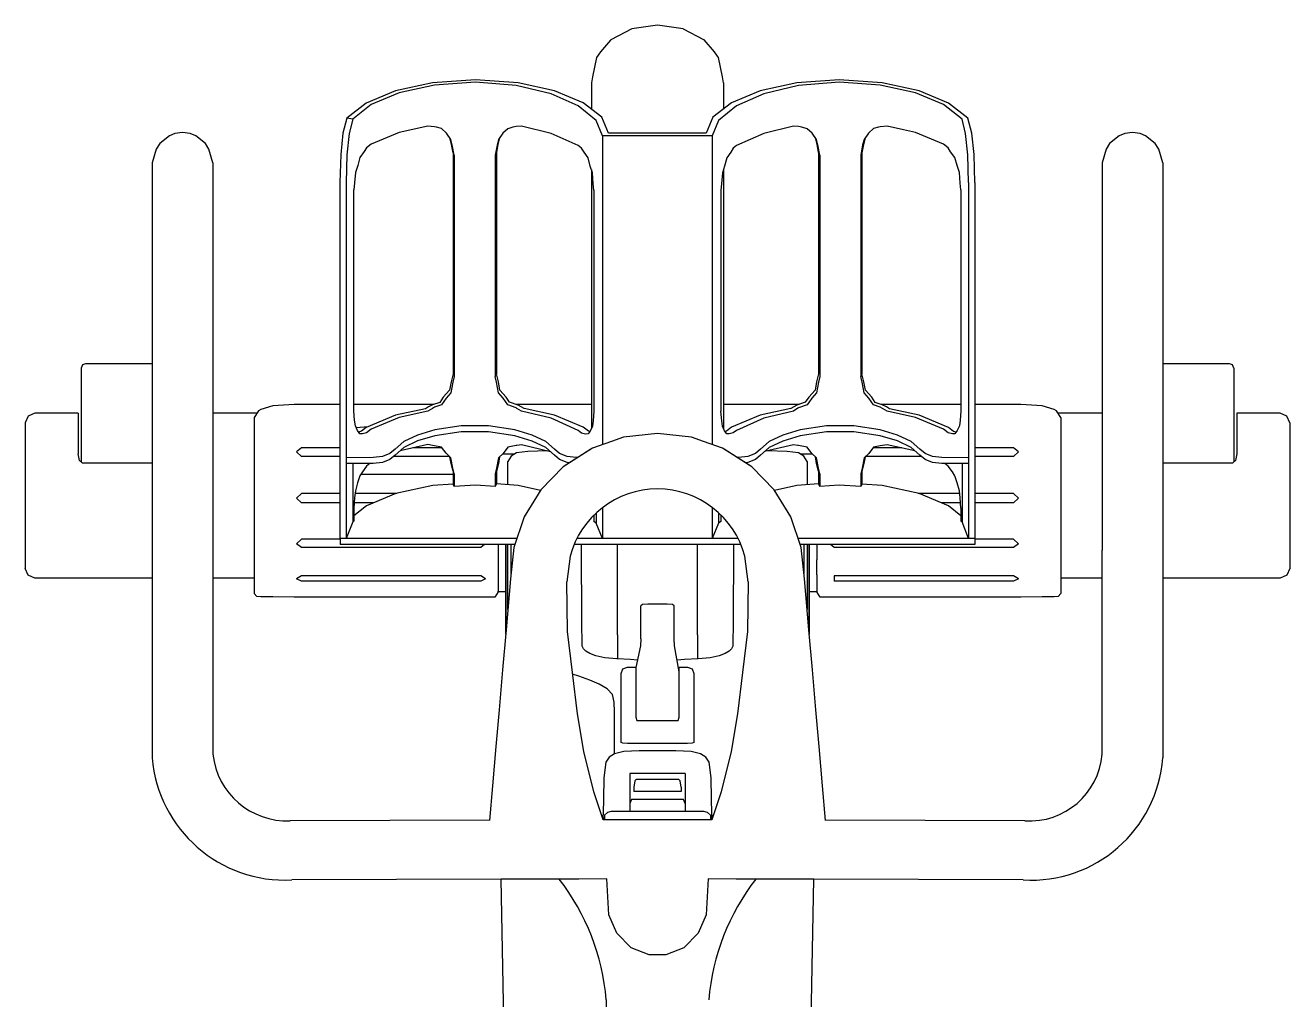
# Model space of a CAD drawing. Header units: millimetres. Extents: x 31778 to 54642, y 18502 to 28743.
# Drawn here: x 38309.3 to 38368.4, y 20361.4 to 20407 of the extents above; entities that cross this region are included whole.
import ezdxf

# ---------------------------------------------------------------- set-up
doc = ezdxf.new("R2010")
doc.units = ezdxf.units.MM
doc.layers.add('Plan Archi', color=8, linetype='Continuous')

msp = doc.modelspace()

# ---------------------------------------------------------------- linework, layer by layer
at = {"layer": 'Plan Archi'}
for p, q in [((38338.869, 20406.991), (38337.665, 20406.819)), ((38340.072, 20406.819), (38338.869, 20406.991)), ((38337.37, 20406.665), (38336.682, 20406.303)), ((38337.645, 20406.809), (38337.37, 20406.665)), ((38337.665, 20406.819), (38337.645, 20406.809)), ((38340.092, 20406.809), (38340.072, 20406.819)), ((38341.037, 20406.313), (38340.092, 20406.809)), ((38336.206, 20405.754), (38336.019, 20405.492)), ((38336.669, 20406.288), (38336.206, 20405.754)), ((38336.682, 20406.303), (38336.669, 20406.288)), ((38341.055, 20406.303), (38341.037, 20406.313)), ((38341.531, 20405.754), (38341.055, 20406.303)), ((38341.678, 20405.548), (38341.531, 20405.754)), ((38336.019, 20405.492), (38335.824, 20404.58)), ((38341.718, 20405.492), (38341.678, 20405.548)), ((38341.913, 20404.58), (38341.718, 20405.492)), ((38335.824, 20404.58), (38335.776, 20404.294)), ((38341.962, 20404.294), (38341.913, 20404.58)), ((38328.356, 20404.307), (38326.617, 20403.927)), ((38328.447, 20404.191), (38326.786, 20403.829)), ((38330.358, 20404.445), (38328.356, 20404.307)), ((38330.358, 20404.323), (38328.447, 20404.191)), ((38332.349, 20404.306), (38330.358, 20404.445)), ((38332.258, 20404.178), (38330.358, 20404.323)), ((38333.89, 20403.789), (38332.258, 20404.178)), ((38334.06, 20403.929), (38332.349, 20404.306)), ((38335.776, 20404.294), (38335.776, 20403.077)), ((38341.962, 20404.294), (38341.962, 20403.087)), ((38345.377, 20404.306), (38343.665, 20403.929)), ((38345.467, 20404.178), (38343.835, 20403.789)), ((38347.367, 20404.445), (38345.377, 20404.306)), ((38347.367, 20404.323), (38345.467, 20404.178)), ((38349.369, 20404.307), (38347.367, 20404.445)), ((38349.278, 20404.191), (38347.367, 20404.323)), ((38350.939, 20403.829), (38349.278, 20404.191)), ((38351.108, 20403.927), (38349.369, 20404.307)), ((38326.617, 20403.927), (38325.244, 20403.355)), ((38326.786, 20403.829), (38325.477, 20403.283)), ((38335.167, 20403.222), (38333.89, 20403.789)), ((38335.398, 20403.371), (38334.06, 20403.929)), ((38336.27, 20402.692), (38335.398, 20403.371)), ((38342.327, 20403.371), (38341.455, 20402.692)), ((38343.665, 20403.929), (38342.327, 20403.371)), ((38343.835, 20403.789), (38342.558, 20403.222)), ((38352.248, 20403.283), (38350.939, 20403.829)), ((38352.481, 20403.355), (38351.108, 20403.927)), ((38325.244, 20403.355), (38324.344, 20402.639)), ((38325.477, 20403.283), (38324.618, 20402.6)), ((38335.998, 20402.545), (38335.167, 20403.222)), ((38342.558, 20403.222), (38341.727, 20402.545)), ((38353.107, 20402.6), (38352.248, 20403.283)), ((38353.381, 20402.639), (38352.481, 20403.355)), ((38324.344, 20402.639), (38324.164, 20401.944)), ((38324.618, 20402.6), (38324.344, 20402.639)), ((38324.618, 20402.6), (38324.447, 20401.927)), ((38328.136, 20402.27), (38326.786, 20401.975)), ((38328.447, 20402.248), (38328.136, 20402.27)), ((38328.529, 20402.233), (38328.447, 20402.248)), ((38328.771, 20402.157), (38328.529, 20402.233)), ((38332.113, 20402.226), (38331.869, 20402.151)), ((38332.258, 20402.252), (38332.113, 20402.226)), ((38332.504, 20402.266), (38332.258, 20402.252)), ((38333.89, 20401.935), (38332.504, 20402.266)), ((38336.295, 20401.827), (38335.998, 20402.545)), ((38336.582, 20401.949), (38336.27, 20402.692)), ((38341.455, 20402.692), (38341.143, 20401.949)), ((38341.727, 20402.545), (38341.43, 20401.827)), ((38345.232, 20402.268), (38343.835, 20401.935)), ((38345.467, 20402.256), (38345.232, 20402.268)), ((38345.625, 20402.227), (38345.467, 20402.256)), ((38345.869, 20402.152), (38345.625, 20402.227)), ((38349.209, 20402.232), (38348.968, 20402.156)), ((38349.278, 20402.245), (38349.209, 20402.232)), ((38349.601, 20402.268), (38349.278, 20402.245)), ((38350.372, 20402.099), (38349.601, 20402.268)), ((38353.278, 20401.927), (38353.107, 20402.6)), ((38353.561, 20401.944), (38353.381, 20402.639)), ((38316.049, 20401.824), (38315.599, 20401.462)), ((38316.309, 20401.933), (38316.049, 20401.824)), ((38316.664, 20401.974), (38316.309, 20401.933)), ((38317.019, 20401.933), (38316.664, 20401.974)), ((38317.279, 20401.824), (38317.019, 20401.933)), ((38317.729, 20401.462), (38317.279, 20401.824)), ((38324.164, 20401.944), (38324.057, 20400.942)), ((38324.447, 20401.927), (38324.344, 20400.937)), ((38326.786, 20401.975), (38325.477, 20401.429)), ((38328.999, 20401.946), (38328.771, 20402.157)), ((38329.207, 20401.652), (38328.999, 20401.946)), ((38329.238, 20401.422), (38329.159, 20401.72)), ((38329.276, 20401.392), (38329.207, 20401.652)), ((38331.435, 20401.649), (38331.367, 20401.391)), ((38331.486, 20401.721), (38331.407, 20401.423)), ((38331.644, 20401.944), (38331.435, 20401.649)), ((38331.869, 20402.151), (38331.644, 20401.944)), ((38335.167, 20401.368), (38333.89, 20401.935)), ((38336.295, 20401.827), (38336.295, 20387.376)), ((38341.43, 20401.827), (38336.295, 20401.827)), ((38341.143, 20401.949), (38336.582, 20401.949)), ((38341.43, 20401.827), (38341.43, 20387.381)), ((38343.835, 20401.935), (38342.558, 20401.368)), ((38346.094, 20401.944), (38345.869, 20402.152)), ((38346.303, 20401.65), (38346.094, 20401.944)), ((38346.332, 20401.424), (38346.252, 20401.722)), ((38346.372, 20401.392), (38346.303, 20401.65)), ((38348.531, 20401.651), (38348.462, 20401.392)), ((38348.58, 20401.719), (38348.5, 20401.422)), ((38348.74, 20401.945), (38348.531, 20401.651)), ((38348.968, 20402.156), (38348.74, 20401.945)), ((38350.939, 20401.975), (38350.372, 20402.099)), ((38352.248, 20401.429), (38350.939, 20401.975)), ((38353.381, 20400.937), (38353.278, 20401.927)), ((38353.669, 20400.942), (38353.561, 20401.944)), ((38360.46, 20401.824), (38360.01, 20401.462)), ((38360.72, 20401.933), (38360.46, 20401.824)), ((38361.075, 20401.974), (38360.72, 20401.933)), ((38361.43, 20401.933), (38361.075, 20401.974)), ((38361.689, 20401.824), (38361.43, 20401.933)), ((38362.14, 20401.462), (38361.689, 20401.824)), ((38315.435, 20401.203), (38315.244, 20400.559)), ((38315.599, 20401.462), (38315.435, 20401.203)), ((38317.894, 20401.203), (38317.729, 20401.462)), ((38318.084, 20400.559), (38317.894, 20401.203)), ((38325.155, 20401.085), (38324.953, 20400.809)), ((38325.268, 20401.263), (38325.155, 20401.085)), ((38325.477, 20401.429), (38325.268, 20401.263)), ((38329.31, 20401.031), (38329.238, 20401.422)), ((38329.364, 20400.912), (38329.276, 20401.392)), ((38329.31, 20401.031), (38329.31, 20396.335)), ((38331.367, 20401.391), (38331.279, 20400.91)), ((38331.407, 20401.423), (38331.336, 20401.035)), ((38331.336, 20401.035), (38331.336, 20396.297)), ((38335.317, 20401.247), (38335.167, 20401.368)), ((38335.437, 20401.052), (38335.317, 20401.247)), ((38335.623, 20400.794), (38335.437, 20401.052)), ((38342.293, 20401.058), (38342.105, 20400.796)), ((38342.412, 20401.249), (38342.293, 20401.058)), ((38342.558, 20401.368), (38342.412, 20401.249)), ((38346.403, 20401.035), (38346.332, 20401.424)), ((38346.46, 20400.911), (38346.372, 20401.392)), ((38346.403, 20401.035), (38346.403, 20396.288)), ((38348.462, 20401.392), (38348.374, 20400.911)), ((38348.429, 20401.03), (38348.374, 20400.911)), ((38348.5, 20401.422), (38348.429, 20401.03)), ((38348.429, 20401.03), (38348.429, 20396.344)), ((38348.5, 20401.422), (38348.462, 20401.392)), ((38352.461, 20401.26), (38352.248, 20401.429)), ((38352.575, 20401.079), (38352.461, 20401.26)), ((38352.775, 20400.806), (38352.575, 20401.079)), ((38359.845, 20401.203), (38359.655, 20400.559)), ((38360.01, 20401.462), (38359.845, 20401.203)), ((38362.304, 20401.203), (38362.14, 20401.462)), ((38362.494, 20400.559), (38362.304, 20401.203)), ((38315.244, 20400.559), (38315.244, 20386.682)), ((38318.084, 20400.559), (38318.084, 20386.682)), ((38324.057, 20400.942), (38324.021, 20399.632)), ((38324.344, 20400.937), (38324.31, 20399.631)), ((38324.855, 20400.436), (38324.744, 20400.109)), ((38324.953, 20400.809), (38324.855, 20400.436)), ((38329.364, 20400.912), (38329.364, 20397.491)), ((38331.279, 20400.91), (38331.279, 20397.509)), ((38335.725, 20400.396), (38335.623, 20400.794)), ((38342.105, 20400.796), (38342.004, 20400.402)), ((38346.46, 20400.911), (38346.46, 20397.499)), ((38348.374, 20400.911), (38348.374, 20397.5)), ((38352.874, 20400.43), (38352.775, 20400.806)), ((38352.983, 20400.107), (38352.874, 20400.43)), ((38353.415, 20399.631), (38353.381, 20400.937)), ((38353.705, 20399.632), (38353.669, 20400.942)), ((38359.655, 20400.559), (38359.655, 20386.682)), ((38362.494, 20400.559), (38362.494, 20386.682)), ((38324.744, 20400.109), (38324.704, 20399.618)), ((38335.825, 20400.095), (38335.725, 20400.396)), ((38335.776, 20400.243), (38335.776, 20400.212)), ((38335.781, 20400.226), (38335.776, 20400.212)), ((38335.776, 20400.212), (38335.776, 20397.623)), ((38335.866, 20399.575), (38335.825, 20400.095)), ((38341.903, 20400.097), (38341.862, 20399.582)), ((38342.004, 20400.402), (38341.903, 20400.097)), ((38341.962, 20400.275), (38341.962, 20400.212)), ((38341.962, 20400.212), (38341.962, 20397.623)), ((38353.024, 20399.612), (38352.983, 20400.107)), ((38324.021, 20399.632), (38324.021, 20382.988)), ((38324.31, 20399.631), (38324.31, 20382.987)), ((38324.704, 20399.618), (38324.668, 20399.297)), ((38324.668, 20388.948), (38324.668, 20399.297)), ((38335.898, 20399.284), (38335.866, 20399.575)), ((38335.898, 20399.284), (38335.898, 20392.45)), ((38341.862, 20399.582), (38341.829, 20399.286)), ((38341.829, 20399.286), (38341.829, 20392.507)), ((38353.059, 20399.295), (38353.024, 20399.612)), ((38353.059, 20399.295), (38353.059, 20392.776)), ((38353.415, 20399.631), (38353.415, 20382.987)), ((38353.705, 20399.632), (38353.705, 20382.988)), ((38329.364, 20397.491), (38329.364, 20390.564)), ((38331.279, 20397.509), (38331.279, 20390.562)), ((38335.776, 20397.623), (38335.776, 20394.888)), ((38341.962, 20397.623), (38341.962, 20394.888)), ((38346.46, 20397.499), (38346.46, 20390.563)), ((38348.374, 20397.5), (38348.374, 20390.563)), ((38329.31, 20396.335), (38329.31, 20390.682)), ((38331.336, 20396.297), (38331.336, 20390.686)), ((38346.403, 20396.288), (38346.403, 20390.687)), ((38348.429, 20396.344), (38348.429, 20390.681)), ((38335.776, 20394.888), (38335.776, 20392.048)), ((38341.962, 20394.888), (38341.962, 20392.048)), ((38353.059, 20392.776), (38353.059, 20388.946)), ((38335.898, 20392.45), (38335.898, 20388.936)), ((38341.829, 20392.507), (38341.829, 20388.938)), ((38335.776, 20392.048), (38335.776, 20389.146)), ((38341.962, 20392.048), (38341.962, 20389.146)), ((38311.98, 20391.103), (38311.921, 20390.959)), ((38311.921, 20390.959), (38311.921, 20390.647)), ((38312.124, 20391.162), (38311.98, 20391.103)), ((38315.244, 20391.162), (38312.124, 20391.162)), ((38365.615, 20391.162), (38362.494, 20391.162)), ((38365.759, 20391.103), (38365.615, 20391.162)), ((38365.818, 20390.959), (38365.759, 20391.103)), ((38365.818, 20390.959), (38365.818, 20390.647)), ((38311.921, 20390.647), (38311.921, 20389.756)), ((38329.31, 20390.682), (38329.217, 20390.317)), ((38329.364, 20390.564), (38329.297, 20390.298)), ((38331.346, 20390.297), (38331.279, 20390.562)), ((38331.429, 20390.318), (38331.336, 20390.686)), ((38346.403, 20390.687), (38346.309, 20390.318)), ((38346.46, 20390.563), (38346.393, 20390.297)), ((38348.442, 20390.298), (38348.374, 20390.563)), ((38348.521, 20390.317), (38348.429, 20390.681)), ((38365.818, 20390.647), (38365.818, 20389.756)), ((38329.145, 20389.92), (38328.85, 20389.594)), ((38329.207, 20389.802), (38328.986, 20389.558)), ((38329.217, 20390.317), (38329.145, 20389.92)), ((38329.297, 20390.298), (38329.207, 20389.802)), ((38331.435, 20389.799), (38331.346, 20390.297)), ((38331.5, 20389.923), (38331.429, 20390.318)), ((38331.652, 20389.557), (38331.435, 20389.799)), ((38331.797, 20389.595), (38331.5, 20389.923)), ((38346.238, 20389.924), (38345.94, 20389.596)), ((38346.303, 20389.8), (38346.085, 20389.557)), ((38346.309, 20390.318), (38346.238, 20389.924)), ((38346.393, 20390.297), (38346.303, 20389.8)), ((38348.531, 20389.801), (38348.442, 20390.298)), ((38348.593, 20389.919), (38348.521, 20390.317)), ((38348.752, 20389.558), (38348.531, 20389.801)), ((38348.887, 20389.594), (38348.593, 20389.919)), ((38311.921, 20389.756), (38311.921, 20388.424)), ((38320.879, 20389.198), (38320.323, 20389.026)), ((38321.878, 20389.259), (38320.879, 20389.198)), ((38322.219, 20389.259), (38321.878, 20389.259)), ((38324.021, 20389.259), (38322.219, 20389.259)), ((38328.408, 20389.259), (38324.668, 20389.259)), ((38328.356, 20389.242), (38328.163, 20389.142)), ((38328.689, 20389.354), (38328.356, 20389.242)), ((38328.771, 20389.237), (38328.447, 20389.128)), ((38328.85, 20389.594), (38328.689, 20389.354)), ((38328.986, 20389.558), (38328.771, 20389.237)), ((38331.869, 20389.231), (38331.652, 20389.557)), ((38331.957, 20389.357), (38331.797, 20389.595)), ((38332.258, 20389.097), (38331.869, 20389.231)), ((38332.349, 20389.225), (38331.957, 20389.357)), ((38335.776, 20389.259), (38332.247, 20389.259)), ((38332.497, 20389.148), (38332.349, 20389.225)), ((38345.489, 20389.259), (38341.962, 20389.259)), ((38345.377, 20389.221), (38345.238, 20389.15)), ((38345.781, 20389.358), (38345.377, 20389.221)), ((38345.869, 20389.232), (38345.467, 20389.093)), ((38345.94, 20389.596), (38345.781, 20389.358)), ((38346.085, 20389.557), (38345.869, 20389.232)), ((38348.968, 20389.236), (38348.752, 20389.558)), ((38349.049, 20389.353), (38348.887, 20389.594)), ((38349.278, 20389.132), (38348.968, 20389.236)), ((38349.369, 20389.245), (38349.049, 20389.353)), ((38353.059, 20389.259), (38349.327, 20389.259)), ((38349.572, 20389.141), (38349.369, 20389.245)), ((38355.52, 20389.259), (38353.705, 20389.259)), ((38355.861, 20389.259), (38355.52, 20389.259)), ((38356.86, 20389.198), (38355.861, 20389.259)), ((38357.416, 20389.026), (38356.86, 20389.198)), ((38365.818, 20389.756), (38365.818, 20388.424)), ((38309.44, 20388.715), (38309.31, 20388.401)), ((38309.754, 20388.845), (38309.44, 20388.715)), ((38311.788, 20388.845), (38309.754, 20388.845)), ((38311.788, 20388.845), (38311.788, 20388.551)), ((38320.139, 20388.845), (38318.084, 20388.845)), ((38320.215, 20388.959), (38320.008, 20388.649)), ((38320.008, 20388.649), (38320.008, 20387.891)), ((38320.323, 20389.026), (38320.215, 20388.959)), ((38324.708, 20388.522), (38324.668, 20388.948)), ((38326.617, 20388.748), (38325.244, 20388.175)), ((38326.786, 20388.649), (38325.477, 20388.103)), ((38328.025, 20389.055), (38326.617, 20388.748)), ((38328.136, 20388.944), (38326.786, 20388.649)), ((38328.163, 20389.142), (38328.025, 20389.055)), ((38328.344, 20389.075), (38328.136, 20388.944)), ((38328.447, 20389.128), (38328.344, 20389.075)), ((38332.298, 20389.075), (38332.258, 20389.097)), ((38332.504, 20388.94), (38332.298, 20389.075)), ((38332.628, 20389.065), (38332.497, 20389.148)), ((38333.89, 20388.609), (38332.504, 20388.94)), ((38334.06, 20388.749), (38332.628, 20389.065)), ((38335.167, 20388.042), (38333.89, 20388.609)), ((38335.398, 20388.192), (38334.06, 20388.749)), ((38335.776, 20389.146), (38335.776, 20388.13)), ((38335.898, 20388.936), (38335.857, 20388.486)), ((38341.87, 20388.491), (38341.829, 20388.938)), ((38341.962, 20389.146), (38341.962, 20388.109)), ((38343.665, 20388.749), (38342.327, 20388.192)), ((38343.835, 20388.609), (38342.558, 20388.042)), ((38345.109, 20389.067), (38343.665, 20388.749)), ((38345.232, 20388.942), (38343.835, 20388.609)), ((38345.238, 20389.15), (38345.109, 20389.067)), ((38345.436, 20389.076), (38345.232, 20388.942)), ((38345.467, 20389.093), (38345.436, 20389.076)), ((38349.391, 20389.074), (38349.278, 20389.132)), ((38349.601, 20388.941), (38349.391, 20389.074)), ((38349.711, 20389.053), (38349.572, 20389.141)), ((38350.939, 20388.649), (38349.601, 20388.941)), ((38351.108, 20388.748), (38349.711, 20389.053)), ((38352.248, 20388.103), (38350.939, 20388.649)), ((38352.481, 20388.175), (38351.108, 20388.748)), ((38353.059, 20388.946), (38353.02, 20388.517)), ((38357.524, 20388.959), (38357.416, 20389.026)), ((38357.731, 20388.649), (38357.524, 20388.959)), ((38359.655, 20388.845), (38357.6, 20388.845)), ((38357.731, 20388.649), (38357.731, 20387.891)), ((38367.985, 20388.845), (38365.951, 20388.845)), ((38365.951, 20388.845), (38365.951, 20388.551)), ((38368.299, 20388.715), (38367.985, 20388.845)), ((38368.429, 20388.401), (38368.299, 20388.715)), ((38309.31, 20388.401), (38309.31, 20388.141)), ((38309.31, 20388.141), (38309.31, 20387.402)), ((38311.788, 20388.551), (38311.788, 20387.716)), ((38311.921, 20388.424), (38311.921, 20386.852)), ((38324.744, 20388.258), (38324.708, 20388.522)), ((38324.84, 20388.037), (38324.744, 20388.258)), ((38325.338, 20388.214), (38324.788, 20388.158)), ((38324.953, 20387.889), (38324.84, 20388.037)), ((38325.027, 20388.002), (38324.892, 20387.968)), ((38325.244, 20388.175), (38325.027, 20388.002)), ((38325.477, 20388.103), (38325.268, 20387.936)), ((38328.461, 20388.069), (38327.649, 20387.827)), ((38329.691, 20388.251), (38328.461, 20388.069)), ((38330.971, 20388.25), (38329.691, 20388.251)), ((38332.199, 20388.066), (38330.971, 20388.25)), ((38333.009, 20387.823), (38332.199, 20388.066)), ((38335.317, 20387.92), (38335.167, 20388.042)), ((38335.636, 20388.007), (38335.398, 20388.192)), ((38335.725, 20388.011), (38335.623, 20387.875)), ((38335.708, 20387.989), (38335.636, 20388.007)), ((38335.825, 20388.245), (38335.725, 20388.011)), ((38335.857, 20388.486), (38335.825, 20388.245)), ((38341.903, 20388.247), (38341.87, 20388.491)), ((38342.002, 20388.015), (38341.903, 20388.247)), ((38342.105, 20387.877), (38342.002, 20388.015)), ((38342.093, 20388.01), (38342.019, 20387.992)), ((38342.327, 20388.192), (38342.093, 20388.01)), ((38342.558, 20388.042), (38342.412, 20387.923)), ((38345.54, 20388.066), (38344.73, 20387.823)), ((38346.767, 20388.25), (38345.54, 20388.066)), ((38348.048, 20388.251), (38346.767, 20388.25)), ((38349.278, 20388.069), (38348.048, 20388.251)), ((38350.09, 20387.827), (38349.278, 20388.069)), ((38352.461, 20387.934), (38352.248, 20388.103)), ((38352.702, 20387.999), (38352.481, 20388.175)), ((38352.835, 20387.966), (38352.702, 20387.999)), ((38352.886, 20388.033), (38352.775, 20387.887)), ((38352.983, 20388.256), (38352.886, 20388.033)), ((38353.02, 20388.517), (38352.983, 20388.256)), ((38365.818, 20388.424), (38365.818, 20386.852)), ((38365.951, 20388.551), (38365.951, 20387.716)), ((38368.429, 20388.401), (38368.429, 20388.141)), ((38368.429, 20388.141), (38368.429, 20387.402)), ((38311.788, 20387.716), (38311.788, 20386.945)), ((38320.008, 20387.891), (38320.008, 20386.977)), ((38325.069, 20387.887), (38324.953, 20387.889)), ((38325.268, 20387.936), (38325.069, 20387.887)), ((38327.016, 20387.521), (38326.597, 20387.16)), ((38327.649, 20387.827), (38327.016, 20387.521)), ((38327.649, 20387.551), (38327.016, 20387.246)), ((38328.461, 20387.794), (38327.649, 20387.551)), ((38329.691, 20387.976), (38328.461, 20387.794)), ((38330.971, 20387.974), (38329.691, 20387.976)), ((38332.199, 20387.79), (38330.971, 20387.974)), ((38333.009, 20387.547), (38332.199, 20387.79)), ((38333.641, 20387.519), (38333.009, 20387.823)), ((38333.641, 20387.243), (38333.009, 20387.547)), ((38334.059, 20387.16), (38333.641, 20387.519)), ((38335.501, 20387.873), (38335.317, 20387.92)), ((38335.623, 20387.875), (38335.501, 20387.873)), ((38336.411, 20387.417), (38335.831, 20387.213)), ((38336.715, 20387.525), (38336.411, 20387.417)), ((38337.276, 20387.722), (38336.715, 20387.525)), ((38338.869, 20387.899), (38337.276, 20387.722)), ((38340.463, 20387.722), (38338.869, 20387.899)), ((38341.024, 20387.525), (38340.463, 20387.722)), ((38341.328, 20387.417), (38341.024, 20387.525)), ((38341.908, 20387.213), (38341.328, 20387.417)), ((38342.226, 20387.875), (38342.105, 20387.877)), ((38342.412, 20387.923), (38342.226, 20387.875)), ((38344.098, 20387.519), (38343.68, 20387.16)), ((38344.73, 20387.823), (38344.098, 20387.519)), ((38344.73, 20387.547), (38344.098, 20387.243)), ((38345.54, 20387.79), (38344.73, 20387.547)), ((38346.767, 20387.974), (38345.54, 20387.79)), ((38348.048, 20387.976), (38346.767, 20387.974)), ((38349.278, 20387.794), (38348.048, 20387.976)), ((38350.09, 20387.551), (38349.278, 20387.794)), ((38350.723, 20387.521), (38350.09, 20387.827)), ((38350.723, 20387.246), (38350.09, 20387.551)), ((38351.142, 20387.16), (38350.723, 20387.521)), ((38352.658, 20387.885), (38352.461, 20387.934)), ((38352.775, 20387.887), (38352.658, 20387.885)), ((38357.731, 20387.891), (38357.731, 20386.977)), ((38365.951, 20387.716), (38365.951, 20386.945)), ((38309.31, 20387.402), (38309.31, 20386.296)), ((38311.848, 20386.639), (38311.788, 20386.945)), ((38311.921, 20386.852), (38311.921, 20386.575)), ((38320.008, 20386.977), (38320.008, 20385.955)), ((38322.219, 20387.222), (38321.996, 20387.033)), ((38322.219, 20386.822), (38321.996, 20387.033)), ((38324.021, 20387.222), (38322.219, 20387.222)), ((38324.021, 20386.822), (38322.219, 20386.822)), ((38326.013, 20386.824), (38325.581, 20386.77)), ((38326.362, 20386.963), (38326.013, 20386.824)), ((38326.597, 20387.16), (38326.362, 20386.963)), ((38326.597, 20386.884), (38326.362, 20386.687)), ((38329.141, 20386.822), (38326.523, 20386.822)), ((38327.016, 20387.246), (38326.597, 20386.884)), ((38328.136, 20387.376), (38326.839, 20387.093)), ((38328.801, 20387.222), (38327.432, 20387.222)), ((38328.344, 20387.335), (38328.136, 20387.376)), ((38328.447, 20387.327), (38328.344, 20387.335)), ((38328.771, 20387.263), (38328.447, 20387.327)), ((38328.986, 20386.971), (38328.771, 20387.263)), ((38329.207, 20386.758), (38328.986, 20386.971)), ((38331.652, 20386.964), (38331.435, 20386.755)), ((38332.195, 20386.938), (38331.625, 20386.938)), ((38331.869, 20387.256), (38331.652, 20386.964)), ((38332.258, 20387.332), (38331.869, 20387.256)), ((38332.025, 20386.839), (38331.872, 20386.593)), ((38332.278, 20386.986), (38332.025, 20386.839)), ((38332.298, 20387.334), (38332.258, 20387.332)), ((38332.81, 20387.059), (38332.278, 20386.986)), ((38332.504, 20387.372), (38332.298, 20387.334)), ((38333.872, 20387.045), (38332.504, 20387.372)), ((38333.718, 20387.082), (38332.81, 20387.059)), ((38334.059, 20386.884), (38333.641, 20387.243)), ((38334.294, 20386.962), (38334.059, 20387.16)), ((38334.294, 20386.687), (38334.059, 20386.884)), ((38334.643, 20386.823), (38334.294, 20386.962)), ((38335.75, 20387.159), (38334.465, 20386.337)), ((38335.831, 20387.213), (38334.58, 20386.412)), ((38335.074, 20386.768), (38334.643, 20386.823)), ((38335.831, 20387.213), (38335.75, 20387.159)), ((38341.989, 20387.159), (38341.908, 20387.213)), ((38343.159, 20386.412), (38341.908, 20387.213)), ((38343.274, 20386.337), (38341.989, 20387.159)), ((38343.096, 20386.823), (38342.664, 20386.768)), ((38343.445, 20386.962), (38343.096, 20386.823)), ((38343.68, 20387.16), (38343.445, 20386.962)), ((38343.68, 20386.884), (38343.445, 20386.687)), ((38344.098, 20387.243), (38343.68, 20386.884)), ((38345.232, 20387.374), (38343.872, 20387.05)), ((38344.928, 20387.059), (38344.008, 20387.082)), ((38345.461, 20386.986), (38344.928, 20387.059)), ((38345.436, 20387.337), (38345.232, 20387.374)), ((38345.467, 20387.335), (38345.436, 20387.337)), ((38345.714, 20386.839), (38345.461, 20386.986)), ((38345.869, 20387.257), (38345.467, 20387.335)), ((38346.114, 20386.938), (38345.544, 20386.938)), ((38345.866, 20386.593), (38345.714, 20386.839)), ((38346.085, 20386.966), (38345.869, 20387.257)), ((38346.303, 20386.756), (38346.085, 20386.966)), ((38348.752, 20386.97), (38348.531, 20386.757)), ((38351.216, 20386.822), (38348.598, 20386.822)), ((38348.968, 20387.262), (38348.752, 20386.97)), ((38350.293, 20387.222), (38348.938, 20387.222)), ((38349.278, 20387.324), (38348.968, 20387.262)), ((38349.391, 20387.333), (38349.278, 20387.324)), ((38349.601, 20387.373), (38349.391, 20387.333)), ((38350.905, 20387.089), (38349.601, 20387.373)), ((38351.142, 20386.884), (38350.723, 20387.246)), ((38351.377, 20386.963), (38351.142, 20387.16)), ((38351.377, 20386.687), (38351.142, 20386.884)), ((38351.726, 20386.824), (38351.377, 20386.963)), ((38352.158, 20386.77), (38351.726, 20386.824)), ((38355.52, 20387.222), (38353.705, 20387.222)), ((38355.52, 20386.822), (38353.705, 20386.822)), ((38355.743, 20387.033), (38355.52, 20387.222)), ((38355.743, 20387.033), (38355.52, 20386.822)), ((38357.731, 20386.977), (38357.731, 20385.955)), ((38365.818, 20386.852), (38365.818, 20386.575)), ((38365.951, 20386.945), (38365.891, 20386.639)), ((38368.429, 20387.402), (38368.429, 20386.296)), ((38309.31, 20386.296), (38309.31, 20384.991)), ((38311.991, 20386.513), (38311.848, 20386.639)), ((38315.244, 20386.513), (38311.991, 20386.513)), ((38315.244, 20386.682), (38315.244, 20385.664)), ((38318.084, 20386.682), (38318.084, 20385.664)), ((38325.581, 20386.77), (38324.344, 20386.766)), ((38325.581, 20386.495), (38324.344, 20386.49)), ((38324.618, 20386.491), (38324.618, 20383.759)), ((38325.268, 20386.369), (38325.069, 20386.102)), ((38325.426, 20386.494), (38325.268, 20386.369)), ((38326.013, 20386.548), (38325.581, 20386.495)), ((38326.362, 20386.687), (38326.013, 20386.548)), ((38329.217, 20386.489), (38329.159, 20386.805)), ((38329.297, 20386.274), (38329.207, 20386.758)), ((38329.31, 20386.136), (38329.217, 20386.489)), ((38329.364, 20386.018), (38329.297, 20386.274)), ((38331.346, 20386.27), (38331.279, 20386.016)), ((38331.429, 20386.496), (38331.336, 20386.14)), ((38331.435, 20386.755), (38331.346, 20386.27)), ((38331.486, 20386.804), (38331.429, 20386.496)), ((38331.872, 20385.5), (38331.872, 20386.593)), ((38334.465, 20386.337), (38333.418, 20385.266)), ((38334.643, 20386.547), (38334.294, 20386.687)), ((38334.58, 20386.412), (38334.465, 20386.337)), ((38334.766, 20386.532), (38334.643, 20386.547)), ((38335.074, 20386.768), (38335.074, 20386.729)), ((38335.136, 20386.768), (38335.074, 20386.768)), ((38342.664, 20386.768), (38342.603, 20386.768)), ((38343.096, 20386.547), (38342.973, 20386.532)), ((38343.445, 20386.687), (38343.096, 20386.547)), ((38343.274, 20386.337), (38343.159, 20386.412)), ((38344.321, 20385.266), (38343.274, 20386.337)), ((38345.866, 20386.593), (38345.866, 20385.5)), ((38346.309, 20386.497), (38346.252, 20386.805)), ((38346.393, 20386.272), (38346.303, 20386.756)), ((38346.403, 20386.141), (38346.309, 20386.497)), ((38346.46, 20386.017), (38346.393, 20386.272)), ((38348.442, 20386.273), (38348.374, 20386.017)), ((38348.521, 20386.487), (38348.429, 20386.136)), ((38348.531, 20386.757), (38348.442, 20386.273)), ((38348.58, 20386.804), (38348.521, 20386.487)), ((38351.726, 20386.548), (38351.377, 20386.687)), ((38352.158, 20386.495), (38351.726, 20386.548)), ((38353.381, 20386.766), (38352.158, 20386.77)), ((38353.381, 20386.491), (38352.158, 20386.495)), ((38352.461, 20386.366), (38352.299, 20386.494)), ((38352.658, 20386.102), (38352.461, 20386.366)), ((38353.107, 20386.491), (38353.107, 20383.759)), ((38359.655, 20386.682), (38359.655, 20385.664)), ((38362.494, 20386.682), (38362.494, 20385.664)), ((38365.748, 20386.513), (38362.494, 20386.513)), ((38365.891, 20386.639), (38365.748, 20386.513)), ((38368.429, 20386.296), (38368.429, 20384.991)), ((38315.244, 20385.664), (38315.244, 20384.61)), ((38318.084, 20385.664), (38318.084, 20384.61)), ((38320.008, 20385.955), (38320.008, 20384.88)), ((38324.953, 20385.914), (38324.84, 20385.588)), ((38325.069, 20386.102), (38324.953, 20385.914)), ((38329.31, 20385.982), (38324.995, 20385.982)), ((38329.31, 20386.136), (38329.31, 20385.532)), ((38329.364, 20386.018), (38329.364, 20385.414)), ((38331.279, 20386.016), (38331.279, 20385.412)), ((38331.336, 20386.14), (38331.336, 20385.536)), ((38346.403, 20386.141), (38346.403, 20385.537)), ((38346.46, 20386.017), (38346.46, 20385.413)), ((38348.374, 20386.017), (38348.374, 20385.413)), ((38348.429, 20386.136), (38348.429, 20385.532)), ((38352.775, 20385.912), (38352.658, 20386.102)), ((38352.886, 20385.59), (38352.775, 20385.912)), ((38357.731, 20385.955), (38357.731, 20384.88)), ((38359.655, 20385.664), (38359.655, 20384.61)), ((38362.494, 20385.664), (38362.494, 20384.61)), ((38322.219, 20385.099), (38321.996, 20384.877)), ((38324.021, 20385.099), (38322.219, 20385.099)), ((38324.744, 20385.214), (38324.708, 20384.892)), ((38326.687, 20385.099), (38324.731, 20385.099)), ((38324.84, 20385.588), (38324.744, 20385.214)), ((38326.63, 20385.087), (38325.258, 20384.514)), ((38328.37, 20385.467), (38326.63, 20385.087)), ((38329.31, 20385.532), (38328.37, 20385.467)), ((38329.364, 20385.414), (38329.31, 20385.532)), ((38330.358, 20385.482), (38329.364, 20385.414)), ((38331.279, 20385.412), (38330.358, 20385.482)), ((38331.336, 20385.536), (38331.279, 20385.412)), ((38332.362, 20385.466), (38331.336, 20385.537)), ((38333.4, 20385.237), (38332.362, 20385.466)), ((38333.418, 20385.266), (38332.64, 20383.994)), ((38345.099, 20383.994), (38344.321, 20385.266)), ((38345.377, 20385.466), (38344.339, 20385.237)), ((38346.403, 20385.537), (38345.377, 20385.466)), ((38346.46, 20385.413), (38346.403, 20385.537)), ((38347.367, 20385.482), (38346.46, 20385.413)), ((38348.374, 20385.413), (38347.367, 20385.482)), ((38348.429, 20385.532), (38348.374, 20385.413)), ((38349.369, 20385.467), (38348.429, 20385.532)), ((38351.108, 20385.087), (38349.369, 20385.467)), ((38352.996, 20385.099), (38351.052, 20385.099)), ((38352.481, 20384.514), (38351.108, 20385.087)), ((38352.983, 20385.212), (38352.886, 20385.59)), ((38353.02, 20384.894), (38352.983, 20385.212)), ((38355.52, 20385.099), (38353.705, 20385.099)), ((38355.743, 20384.877), (38355.52, 20385.099)), ((38309.31, 20384.991), (38309.31, 20383.687)), ((38315.244, 20384.61), (38315.244, 20383.531)), ((38318.084, 20384.61), (38318.084, 20383.531)), ((38320.008, 20384.88), (38320.008, 20383.812)), ((38322.219, 20384.656), (38321.996, 20384.877)), ((38324.021, 20384.656), (38322.219, 20384.656)), ((38324.708, 20384.892), (38324.668, 20384.403)), ((38325.258, 20384.514), (38324.668, 20384.045)), ((38325.598, 20384.656), (38324.689, 20384.656)), ((38353.039, 20384.656), (38352.141, 20384.656)), ((38353.059, 20384.054), (38352.481, 20384.514)), ((38353.059, 20384.401), (38353.02, 20384.894)), ((38355.52, 20384.656), (38353.705, 20384.656)), ((38355.743, 20384.877), (38355.52, 20384.656)), ((38357.731, 20384.88), (38357.731, 20383.812)), ((38359.655, 20384.61), (38359.655, 20383.531)), ((38362.494, 20384.61), (38362.494, 20383.531)), ((38368.429, 20384.991), (38368.429, 20383.687)), ((38324.668, 20384.403), (38324.668, 20383.799)), ((38332.64, 20383.994), (38332.156, 20382.568)), ((38335.898, 20384.083), (38335.898, 20383.786)), ((38335.998, 20384.178), (38335.998, 20383.705)), ((38336.295, 20384.429), (38336.295, 20382.986)), ((38341.43, 20384.44), (38341.43, 20382.986)), ((38341.727, 20384.191), (38341.727, 20383.705)), ((38341.829, 20384.094), (38341.829, 20383.788)), ((38345.583, 20382.568), (38345.099, 20383.994)), ((38353.059, 20384.401), (38353.059, 20383.797)), ((38309.31, 20383.687), (38309.31, 20382.581)), ((38315.244, 20383.531), (38315.244, 20382.436)), ((38318.084, 20383.531), (38318.084, 20382.436)), ((38320.008, 20383.812), (38320.008, 20382.807)), ((38324.618, 20383.759), (38324.31, 20382.987)), ((38324.668, 20383.799), (38324.618, 20383.759)), ((38335.998, 20383.705), (38335.898, 20383.786)), ((38336.295, 20382.986), (38335.998, 20383.705)), ((38341.727, 20383.705), (38341.43, 20382.986)), ((38341.829, 20383.788), (38341.727, 20383.705)), ((38353.107, 20383.759), (38353.059, 20383.797)), ((38353.415, 20382.987), (38353.107, 20383.759)), ((38357.731, 20383.812), (38357.731, 20382.807)), ((38359.655, 20383.531), (38359.655, 20382.436)), ((38362.494, 20383.531), (38362.494, 20382.436)), ((38368.429, 20383.687), (38368.429, 20382.58)), ((38320.008, 20382.807), (38320.008, 20381.921)), ((38322.219, 20382.953), (38321.996, 20382.745)), ((38322.219, 20382.562), (38321.996, 20382.745)), ((38324.039, 20382.953), (38322.219, 20382.953)), ((38324.31, 20382.987), (38324.021, 20382.988)), ((38324.041, 20382.988), (38324.039, 20382.985)), ((38324.039, 20382.985), (38324.039, 20382.709)), ((38332.298, 20382.985), (38324.039, 20382.985)), ((38332.204, 20382.709), (38324.039, 20382.709)), ((38330.782, 20382.709), (38330.603, 20382.562)), ((38330.616, 20382.709), (38330.603, 20382.707)), ((38330.603, 20382.709), (38330.603, 20382.707)), ((38331.421, 20382.709), (38331.421, 20381.996)), ((38331.771, 20380.719), (38331.771, 20382.709)), ((38331.796, 20381.646), (38331.796, 20382.709)), ((38331.872, 20382.145), (38331.872, 20382.709)), ((38332.025, 20382.382), (38332.025, 20382.709)), ((38336.285, 20382.709), (38334.974, 20382.709)), ((38336.285, 20382.985), (38335.101, 20382.985)), ((38335.32, 20382.52), (38335.32, 20382.709)), ((38338.869, 20382.985), (38336.285, 20382.985)), ((38338.869, 20382.709), (38336.285, 20382.709)), ((38336.993, 20381.241), (38336.993, 20382.709)), ((38340.248, 20382.986), (38337.489, 20382.986)), ((38341.454, 20382.985), (38338.869, 20382.985)), ((38341.454, 20382.709), (38338.869, 20382.709)), ((38340.744, 20381.241), (38340.744, 20382.709)), ((38342.638, 20382.985), (38341.454, 20382.985)), ((38342.765, 20382.709), (38341.454, 20382.709)), ((38342.419, 20382.709), (38342.419, 20382.52)), ((38353.699, 20382.985), (38345.441, 20382.985)), ((38353.699, 20382.709), (38345.535, 20382.709)), ((38345.714, 20382.709), (38345.714, 20382.382)), ((38345.866, 20382.709), (38345.866, 20382.145)), ((38345.943, 20382.709), (38345.943, 20381.646)), ((38345.968, 20382.709), (38345.968, 20380.719)), ((38346.318, 20382.709), (38346.318, 20381.996)), ((38347.136, 20382.562), (38346.957, 20382.709)), ((38347.136, 20382.707), (38347.123, 20382.709)), ((38347.136, 20382.709), (38347.136, 20382.707)), ((38353.705, 20382.988), (38353.415, 20382.987)), ((38353.699, 20382.985), (38353.698, 20382.988)), ((38353.699, 20382.985), (38353.699, 20382.709)), ((38355.52, 20382.953), (38353.699, 20382.953)), ((38355.743, 20382.745), (38355.52, 20382.953)), ((38355.743, 20382.745), (38355.52, 20382.562)), ((38357.731, 20382.807), (38357.731, 20381.921)), ((38309.31, 20382.581), (38309.31, 20381.841)), ((38315.244, 20382.436), (38315.244, 20372.729)), ((38318.084, 20382.436), (38318.084, 20372.893)), ((38330.603, 20382.562), (38322.219, 20382.562)), ((38331.872, 20379.67), (38331.872, 20382.145)), ((38332.156, 20382.568), (38331.998, 20381.108)), ((38332.025, 20381.352), (38332.025, 20382.382)), ((38334.789, 20382.162), (38334.632, 20380.957)), ((38335.328, 20379.143), (38335.32, 20382.52)), ((38342.419, 20382.52), (38342.411, 20379.143)), ((38343.107, 20380.957), (38342.95, 20382.162)), ((38345.741, 20381.108), (38345.583, 20382.568)), ((38345.714, 20382.382), (38345.714, 20381.352)), ((38345.866, 20382.145), (38345.866, 20379.67)), ((38355.52, 20382.562), (38347.136, 20382.562)), ((38359.655, 20372.893), (38359.655, 20382.436)), ((38362.494, 20382.436), (38362.494, 20372.729)), ((38368.429, 20382.58), (38368.429, 20381.841)), ((38309.31, 20381.841), (38309.31, 20381.582)), ((38309.44, 20381.268), (38309.31, 20381.582)), ((38320.008, 20381.921), (38320.008, 20381.202)), ((38331.421, 20381.996), (38331.421, 20381.294)), ((38331.796, 20378.8), (38331.796, 20381.646)), ((38345.943, 20381.646), (38345.943, 20378.8)), ((38346.318, 20381.294), (38346.318, 20381.996)), ((38357.731, 20381.921), (38357.731, 20381.202)), ((38368.429, 20381.582), (38368.299, 20381.268)), ((38368.429, 20381.841), (38368.429, 20381.582)), ((38309.754, 20381.138), (38309.44, 20381.268)), ((38315.244, 20381.138), (38309.754, 20381.138)), ((38320.008, 20381.138), (38318.084, 20381.138)), ((38320.008, 20381.202), (38320.008, 20380.688)), ((38322.219, 20381.243), (38321.996, 20381.095)), ((38322.219, 20380.988), (38321.996, 20381.095)), ((38330.603, 20381.243), (38322.219, 20381.243)), ((38330.603, 20380.988), (38322.219, 20380.988)), ((38330.826, 20381.095), (38330.603, 20381.243)), ((38330.826, 20381.095), (38330.603, 20380.988)), ((38331.421, 20381.294), (38331.421, 20380.792)), ((38331.998, 20381.108), (38331.788, 20378.709)), ((38334.668, 20378.641), (38334.632, 20380.957)), ((38336.993, 20378.483), (38336.993, 20381.241)), ((38340.744, 20378.483), (38340.744, 20381.241)), ((38343.107, 20380.957), (38343.071, 20378.641)), ((38345.951, 20378.709), (38345.741, 20381.108)), ((38346.318, 20381.294), (38346.318, 20380.792)), ((38355.52, 20381.243), (38347.136, 20381.243)), ((38347.136, 20381.243), (38347.136, 20381.028)), ((38347.136, 20381.028), (38347.136, 20380.988)), ((38355.52, 20380.988), (38347.136, 20380.988)), ((38355.743, 20381.095), (38355.52, 20381.243)), ((38355.743, 20381.095), (38355.52, 20380.988)), ((38357.731, 20381.202), (38357.731, 20380.688)), ((38359.655, 20381.138), (38357.731, 20381.138)), ((38367.985, 20381.138), (38362.494, 20381.138)), ((38368.299, 20381.268), (38367.985, 20381.138)), ((38320.008, 20380.688), (38320.008, 20380.408)), ((38320.142, 20380.278), (38320.008, 20380.408)), ((38331.421, 20380.492), (38331.262, 20380.249)), ((38331.421, 20380.792), (38331.421, 20380.519)), ((38331.421, 20380.492), (38331.421, 20380.519)), ((38331.771, 20380.492), (38331.421, 20380.492)), ((38331.771, 20378.51), (38331.771, 20380.719)), ((38345.968, 20380.719), (38345.968, 20378.51)), ((38346.318, 20380.492), (38345.968, 20380.492)), ((38346.318, 20380.792), (38346.318, 20380.519)), ((38346.318, 20380.519), (38346.318, 20380.492)), ((38346.477, 20380.249), (38346.318, 20380.492)), ((38357.731, 20380.408), (38357.597, 20380.278)), ((38357.731, 20380.688), (38357.731, 20380.408)), ((38320.323, 20380.262), (38320.142, 20380.278)), ((38320.879, 20380.252), (38320.323, 20380.262)), ((38321.878, 20380.249), (38320.879, 20380.252)), ((38322.219, 20380.249), (38321.878, 20380.249)), ((38330.603, 20380.249), (38322.219, 20380.249)), ((38331.262, 20380.249), (38330.603, 20380.249)), ((38338.174, 20379.901), (38338.096, 20379.836)), ((38338.096, 20378.293), (38338.096, 20379.836)), ((38338.41, 20379.922), (38338.174, 20379.901)), ((38339.329, 20379.922), (38338.41, 20379.922)), ((38339.564, 20379.901), (38339.329, 20379.922)), ((38339.643, 20379.836), (38339.564, 20379.901)), ((38339.643, 20378.293), (38339.643, 20379.836)), ((38347.136, 20380.249), (38346.477, 20380.249)), ((38355.52, 20380.249), (38347.136, 20380.249)), ((38355.861, 20380.249), (38355.52, 20380.249)), ((38356.86, 20380.252), (38355.861, 20380.249)), ((38357.416, 20380.262), (38356.86, 20380.252)), ((38357.597, 20380.278), (38357.416, 20380.262)), ((38335.35, 20377.944), (38335.328, 20379.143)), ((38342.411, 20379.143), (38342.389, 20377.944)), ((38331.788, 20378.709), (38331.625, 20376.839)), ((38334.89, 20376.716), (38334.668, 20378.641)), ((38343.071, 20378.641), (38342.849, 20376.716)), ((38346.114, 20376.839), (38345.951, 20378.709)), ((38336.993, 20378.483), (38336.993, 20377.356)), ((38338.075, 20377.97), (38337.855, 20376.959)), ((38338.096, 20378.293), (38338.075, 20377.97)), ((38339.664, 20377.97), (38339.643, 20378.293)), ((38339.884, 20376.749), (38339.664, 20377.97)), ((38340.744, 20378.483), (38340.744, 20377.356)), ((38335.405, 20377.833), (38335.35, 20377.944)), ((38335.512, 20377.723), (38335.405, 20377.833)), ((38335.699, 20377.612), (38335.512, 20377.723)), ((38335.993, 20377.502), (38335.699, 20377.612)), ((38336.411, 20377.411), (38335.993, 20377.502)), ((38336.973, 20377.357), (38336.411, 20377.411)), ((38337.605, 20377.322), (38336.973, 20377.357)), ((38340.766, 20377.357), (38340.134, 20377.322)), ((38341.328, 20377.411), (38340.766, 20377.357)), ((38341.746, 20377.502), (38341.328, 20377.411)), ((38342.04, 20377.612), (38341.746, 20377.502)), ((38342.227, 20377.723), (38342.04, 20377.612)), ((38342.334, 20377.833), (38342.227, 20377.723)), ((38342.389, 20377.944), (38342.334, 20377.833)), ((38331.625, 20376.839), (38331.462, 20374.972)), ((38337.93, 20377.304), (38337.605, 20377.322)), ((38340.134, 20377.322), (38339.784, 20377.303)), ((38346.277, 20374.972), (38346.114, 20376.839)), ((38335.128, 20374.793), (38334.89, 20376.716)), ((38335.196, 20376.553), (38334.899, 20376.641)), ((38335.704, 20376.368), (38335.196, 20376.553)), ((38336.147, 20376.168), (38335.704, 20376.368)), ((38342.849, 20376.716), (38342.611, 20374.793)), ((38336.513, 20375.951), (38336.147, 20376.168)), ((38336.761, 20375.686), (38336.513, 20375.951)), ((38336.847, 20375.338), (38336.761, 20375.686)), ((38336.852, 20374.879), (38336.847, 20375.338)), ((38331.462, 20374.972), (38331.311, 20373.253)), ((38335.422, 20373.023), (38335.128, 20374.793)), ((38336.853, 20374.281), (38336.852, 20374.879)), ((38342.611, 20374.793), (38342.317, 20373.023)), ((38346.427, 20373.253), (38346.277, 20374.972)), ((38336.854, 20373.695), (38336.853, 20374.281)), ((38331.311, 20373.253), (38331.151, 20371.417)), ((38336.856, 20373.268), (38336.854, 20373.695)), ((38336.859, 20372.922), (38336.856, 20373.268)), ((38346.588, 20371.417), (38346.427, 20373.253)), ((38335.886, 20371.132), (38335.422, 20373.023)), ((38336.614, 20372.759), (38336.453, 20372.523)), ((38336.859, 20372.922), (38336.614, 20372.759)), ((38337.289, 20373.017), (38336.859, 20372.922)), ((38338.007, 20373.048), (38337.289, 20373.017)), ((38338.869, 20373.048), (38338.007, 20373.048)), ((38339.731, 20373.048), (38338.869, 20373.048)), ((38340.45, 20373.017), (38339.731, 20373.048)), ((38340.88, 20372.922), (38340.45, 20373.017)), ((38341.125, 20372.759), (38340.88, 20372.922)), ((38341.286, 20372.523), (38341.125, 20372.759)), ((38342.317, 20373.023), (38341.853, 20371.132)), ((38336.453, 20372.523), (38336.364, 20371.787)), ((38341.375, 20371.787), (38341.286, 20372.523)), ((38336.364, 20371.721), (38336.334, 20370.061)), ((38336.364, 20371.787), (38336.364, 20371.721)), ((38337.572, 20371.997), (38337.572, 20370.223)), ((38340.167, 20371.997), (38337.572, 20371.997)), ((38337.805, 20371.65), (38337.757, 20371.362)), ((38337.875, 20371.709), (38337.805, 20371.65)), ((38339.864, 20371.709), (38337.875, 20371.709)), ((38339.935, 20371.65), (38339.864, 20371.709)), ((38339.982, 20371.362), (38339.935, 20371.65)), ((38340.167, 20371.997), (38340.167, 20370.223)), ((38341.375, 20371.721), (38341.375, 20371.787)), ((38341.405, 20370.061), (38341.375, 20371.721)), ((38331.151, 20371.417), (38331.009, 20369.792)), ((38336.328, 20369.828), (38335.886, 20371.132)), ((38337.757, 20371.362), (38337.757, 20371.148)), ((38339.982, 20371.148), (38337.757, 20371.148)), ((38339.982, 20371.362), (38339.982, 20371.148)), ((38341.853, 20371.132), (38341.412, 20369.833)), ((38346.73, 20369.792), (38346.588, 20371.417)), ((38337.652, 20370.772), (38337.572, 20370.599)), ((38340.088, 20370.772), (38337.652, 20370.772)), ((38340.167, 20370.6), (38340.088, 20370.772)), ((38331.011, 20369.818), (38321.695, 20369.783)), ((38341.412, 20369.833), (38336.328, 20369.828)), ((38336.339, 20369.828), (38336.334, 20370.061)), ((38336.524, 20370.177), (38336.395, 20370.053)), ((38336.395, 20370.053), (38336.395, 20369.828)), ((38336.707, 20370.223), (38336.524, 20370.177)), ((38341.032, 20370.223), (38336.707, 20370.223)), ((38341.215, 20370.177), (38341.032, 20370.223)), ((38341.344, 20370.053), (38341.215, 20370.177)), ((38341.344, 20370.053), (38341.344, 20369.833)), ((38341.405, 20370.061), (38341.4, 20369.833)), ((38356.044, 20369.783), (38346.728, 20369.818)), ((38331.553, 20367.053), (38321.778, 20367.017)), ((38333.352, 20367.058), (38331.553, 20367.053)), ((38335.185, 20367.06), (38333.352, 20367.058)), ((38336.493, 20367.062), (38335.185, 20367.06)), ((38336.594, 20365.384), (38336.493, 20367.062)), ((38341.245, 20367.062), (38341.145, 20365.384)), ((38342.554, 20367.06), (38341.245, 20367.062)), ((38344.387, 20367.058), (38342.554, 20367.06)), ((38346.185, 20367.053), (38344.387, 20367.058)), ((38355.961, 20367.017), (38346.185, 20367.053)), ((38336.968, 20364.529), (38336.594, 20365.384)), ((38341.145, 20365.384), (38340.771, 20364.529)), ((38337.632, 20363.845), (38336.968, 20364.529)), ((38340.771, 20364.529), (38340.107, 20363.845)), ((38338.478, 20363.515), (38337.632, 20363.845)), ((38340.107, 20363.845), (38339.261, 20363.515)), ((38339.261, 20363.515), (38338.478, 20363.515)), ((38336.475, 20361.415), (38336.475, 20359.871))]:
    msp.add_line(p, q, dxfattribs=at)
for points in [[(38339.884, 20376.97), (38340.223, 20376.97), (38340.269, 20376.97), (38340.497, 20376.894), (38340.573, 20376.666), (38340.573, 20373.447), (38340.497, 20373.407), (38340.269, 20373.394), (38337.47, 20373.394), (38337.242, 20373.407), (38337.166, 20373.447), (38337.166, 20376.666), (38337.242, 20376.894), (38337.47, 20376.97), (38337.856, 20376.97), (38337.856, 20374.637), (38337.904, 20374.478), (38339.835, 20374.478), (38339.884, 20374.637), (38339.884, 20376.97)], [(38335.711, 20308.776), (38335.711, 20311.218), (38335.539, 20311.218), (38335.082, 20311.238), (38334.624, 20311.258), (38334.002, 20311.381), (38333.605, 20311.625), (38333.367, 20312.033), (38333.248, 20312.84), (38333.208, 20315.239), (38333.208, 20321.812), (38333.187, 20343.794), (38333.122, 20344.358), (38332.992, 20344.969), (38332.775, 20345.552), (38332.562, 20346.008), (38332.32, 20346.467), (38331.94, 20347.354), (38331.825, 20347.784), (38331.759, 20348.113), (38331.749, 20348.709), (38331.694, 20352.879), (38331.682, 20360.466), (38331.553, 20367.053)], [(38342.028, 20308.776), (38342.028, 20311.218), (38342.2, 20311.218), (38342.657, 20311.238), (38343.114, 20311.258), (38343.737, 20311.381), (38344.134, 20311.625), (38344.372, 20312.033), (38344.491, 20312.84), (38344.531, 20315.239), (38344.531, 20321.812), (38344.552, 20343.794), (38344.617, 20344.358), (38344.747, 20344.969), (38344.964, 20345.552), (38345.177, 20346.008), (38345.419, 20346.467), (38345.799, 20347.354), (38345.913, 20347.784), (38345.98, 20348.113), (38345.99, 20348.709), (38346.045, 20352.879), (38346.057, 20360.466), (38346.185, 20367.053)]]:
    msp.add_lwpolyline(points, dxfattribs=at)
for centre, radius, start, end in [((38338.869, 20381.085), 4.22, 14.78093, 165.21909), ((38321.45, 20373.234), 6.226, 184.65745, 273.01755), ((38321.549, 20373.265), 3.485, 186.14116, 272.39746), ((38356.331, 20373.186), 6.18, 266.56542, 355.75961), ((38356.269, 20373.173), 3.397, 266.19728, 355.26404), ((38325.907, 20360.536), 10.604, 4.74968, 37.95881), ((38351.832, 20360.536), 10.604, 142.04119, 175.25032)]:
    msp.add_arc(centre, radius, start, end, dxfattribs=at)

doc.saveas('drawing.dxf')
